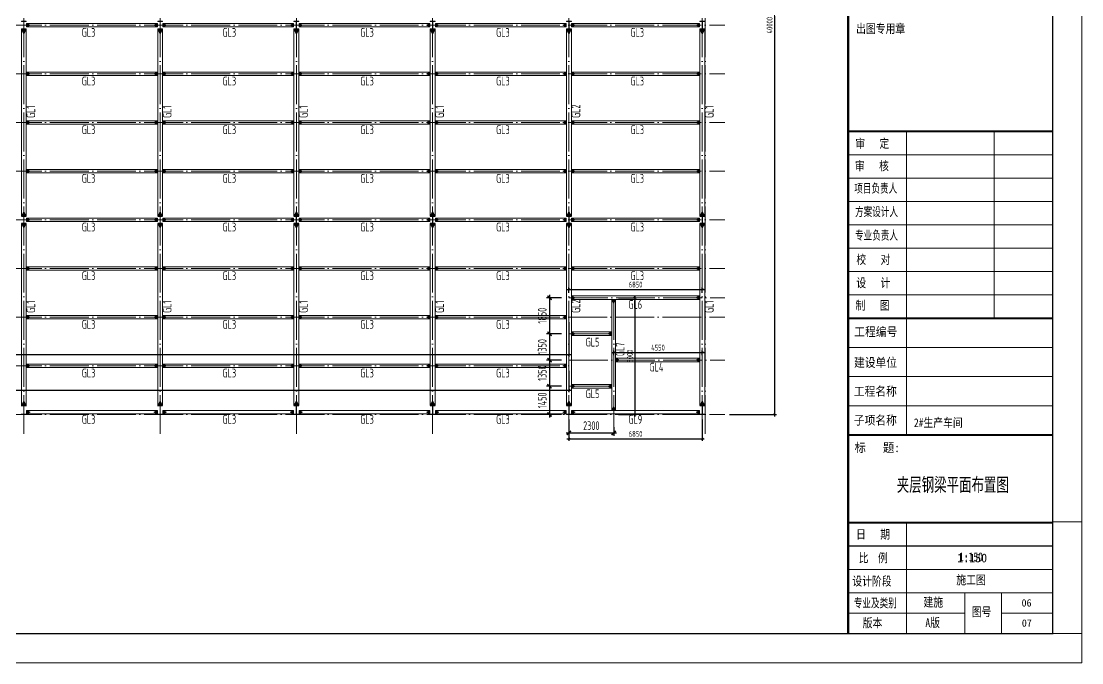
# Model space of a CAD drawing. Header units: millimetres. Extents: x 19781 to 898973, y -947928 to -267362.
# Drawn here: x 510997 to 565476, y -383529 to -350569 of the extents above; entities that cross this region are included whole.
import ezdxf
from ezdxf.enums import TextEntityAlignment as Align

# ---------------------------------------------------------------- set-up
doc = ezdxf.new("R2010")
doc.units = ezdxf.units.MM
doc.header["$LTSCALE"] = 100
doc.header["$PDSIZE"] = -5
doc.linetypes.add('DOTE', pattern=[2.42, 2, -0.2, 0.02, -0.2])
doc.layers.get('0').update_dxf_attribs({"lineweight": 18})
doc.layers.get('Defpoints').update_dxf_attribs({"lineweight": 18})
for name, color, linetype, lineweight in [('10', 7, 'Continuous', 18), ('15', 3, 'Continuous', 18), ('BORDER', 7, 'Continuous', 18), ('BZ_标准图框', 7, 'Continuous', 18), ('DIM', 3, 'Continuous', 18), ('DOTE', 1, 'DOTE', 18), ('JC', 7, 'Continuous', 18), ('PUB_TITLE', 4, 'Continuous', 18), ('TK(图框线)', 45, 'Continuous', 18), ('数字', 3, 'Continuous', 20), ('钢柱', 4, 'Continuous', 20), ('钢梁', 4, 'Continuous', 5)]:
    doc.layers.add(name, color=color, linetype=linetype, lineweight=lineweight)
doc.layers.add('VHSoft_barcode', color=7, linetype='Continuous', lineweight=18, plot=False)
doc.styles.add('-宋体', font='')
doc.styles.add('HT', font='', dxfattribs={"width": 0.8})
doc.styles.add('TSSD_REIN', font='tssdeng.shx', dxfattribs={"width": 0.7, "bigfont": 'hztxt.shx'})
doc.styles.get('-宋体').set_extended_font_data('宋体')
doc.styles.get('HT').set_extended_font_data('宋体')
doc.dimstyles.new('TSSD_100_100', dxfattribs={"dimtxt": 300, "dimasz": 100, "dimexe": 100, "dimexo": 250, "dimgap": 100, "dimtad": 1, "dimdec": 0, "dimzin": 0, "dimdsep": 46, "dimtxsty": 'TSSD_REIN', "dimblk": 'ARCHTICK', "dimcen": 0, "dimdle": 100, "dimclrt": 7, "dimadec": 0, "dimazin": 0, "dimtfac": 1, "dimtdec": 0, "dimtix": 1, "dimtmove": 2, "dimatfit": 3, "dimfxl": 1, "dimtolj": 1, "dimtzin": 0, "dimarcsym": 0})
pattern_1 = [(45, (0, 0), (-7.07106781, 7.07106781), []), (45, (0, 2.5), (-7.07106781, 7.07106781), [])]

# ---------------------------------------------------------------- blocks, each defined once
blk = doc.blocks.new('_ArchTick_0')
at = {"color": 0, "linetype": 'ByBlock'}
blk.add_lwpolyline([(-0.71, -0.71, 0.5, 0.5, 0), (0.71, 0.71, 0.5, 0.5, 0)], format="xyseb", dxfattribs=at)
blk = doc.blocks.new('*X463')
at = {"layer": 'DIM', "color": 0, "lineweight": -2, "ltscale": 100, "transparency": 16777216}
for p, q in [((538757, -369324), (537985, -369324)), ((538135, -369174), (538135, -370924)), ((538757, -370774), (537985, -370774))]:
    blk.add_line(p, q, dxfattribs=at)
at = {"layer": 'DIM', "color": 0, "lineweight": -2, "ltscale": 100, "transparency": 16777216, "xscale": 150, "yscale": 150, "zscale": 150}
for p, rotation in [((538135, -369324), 90), ((538135, -370774), 270)]:
    blk.add_blockref('_ArchTick_0', p, dxfattribs=dict(at, rotation=rotation))
at = {"layer": 'DIM', "color": 7, "ltscale": 100, "transparency": 16777216, "insert": (537760, -370049), "char_height": 450, "width": 3195, "attachment_point": 5, "rotation": 90, "style": 'TSSD_REIN'}
blk.add_mtext('1450', dxfattribs=at)
blk = doc.blocks.new('_ARCHTICK')
at = {"color": 0, "linetype": 'ByBlock', "const_width": 0.5}
blk.add_lwpolyline([(-0.5, -0.5), (0.5, 0.5)], dxfattribs=at)
blk = doc.blocks.new('*X464')
at = {"layer": 'DIM', "color": 0, "lineweight": -2, "ltscale": 100, "transparency": 16777216}
for p, q in [((538757, -366624), (537985, -366624)), ((538135, -366474), (538135, -368124)), ((538757, -367974), (537985, -367974))]:
    blk.add_line(p, q, dxfattribs=at)
at = {"layer": 'DIM', "color": 0, "lineweight": -2, "ltscale": 100, "transparency": 16777216, "xscale": 150, "yscale": 150, "zscale": 150}
for p, rotation in [((538135, -366624), 90), ((538135, -367974), 270)]:
    blk.add_blockref('_ArchTick_0', p, dxfattribs=dict(at, rotation=rotation))
at = {"layer": 'DIM', "color": 7, "ltscale": 100, "transparency": 16777216, "insert": (537760, -367299), "char_height": 450, "width": 3195, "attachment_point": 5, "rotation": 90, "style": 'TSSD_REIN'}
blk.add_mtext('1350', dxfattribs=at)
blk = doc.blocks.new('*X465')
at = {"layer": 'DIM', "color": 0, "lineweight": -2, "ltscale": 100, "transparency": 16777216}
for p, q in [((539132, -371432), (539132, -371873)), ((541432, -371432), (541432, -371873)), ((538982, -371723), (541582, -371723))]:
    blk.add_line(p, q, dxfattribs=at)
at = {"layer": 'DIM', "color": 0, "lineweight": -2, "ltscale": 100, "transparency": 16777216, "xscale": 150, "yscale": 150, "zscale": 150, "rotation": 180}
blk.add_blockref('_ArchTick_0', (539132, -371723), dxfattribs=at)
at = {"layer": 'DIM', "color": 0, "lineweight": -2, "ltscale": 100, "transparency": 16777216, "xscale": 150, "yscale": 150, "zscale": 150}
blk.add_blockref('_ArchTick_0', (541432, -371723), dxfattribs=at)
at = {"layer": 'DIM', "color": 7, "ltscale": 100, "transparency": 16777216, "insert": (540282, -371348), "char_height": 450, "width": 3330, "attachment_point": 5, "style": 'TSSD_REIN'}
blk.add_mtext('2300', dxfattribs=at)
blk = doc.blocks.new('*X466')
at = {"layer": 'DIM', "color": 0, "lineweight": -2, "ltscale": 100, "transparency": 16777216}
for p, q in [((538757, -367974), (537985, -367974)), ((538135, -367824), (538135, -369474)), ((538757, -369324), (537985, -369324))]:
    blk.add_line(p, q, dxfattribs=at)
at = {"layer": 'DIM', "color": 0, "lineweight": -2, "ltscale": 100, "transparency": 16777216, "xscale": 150, "yscale": 150, "zscale": 150}
for p, rotation in [((538135, -367974), 90), ((538135, -369324), 270)]:
    blk.add_blockref('_ArchTick_0', p, dxfattribs=dict(at, rotation=rotation))
at = {"layer": 'DIM', "color": 7, "ltscale": 100, "transparency": 16777216, "insert": (537760, -368649), "char_height": 450, "width": 3195, "attachment_point": 5, "rotation": 90, "style": 'TSSD_REIN'}
blk.add_mtext('1350', dxfattribs=at)
blk = doc.blocks.new('*X467')
at = {"layer": 'DIM', "color": 0, "lineweight": -2, "ltscale": 100, "transparency": 16777216}
for p, q in [((538757, -364774), (537985, -364774)), ((538135, -364624), (538135, -366774)), ((538757, -366624), (537985, -366624))]:
    blk.add_line(p, q, dxfattribs=at)
at = {"layer": 'DIM', "color": 0, "lineweight": -2, "ltscale": 100, "transparency": 16777216, "xscale": 150, "yscale": 150, "zscale": 150}
for p, rotation in [((538135, -364774), 90), ((538135, -366624), 270)]:
    blk.add_blockref('_ArchTick_0', p, dxfattribs=dict(at, rotation=rotation))
at = {"layer": 'DIM', "color": 7, "ltscale": 100, "transparency": 16777216, "insert": (537760, -365699), "char_height": 450, "width": 3195, "attachment_point": 5, "rotation": 90, "style": 'TSSD_REIN'}
blk.add_mtext('1850', dxfattribs=at)
blk = doc.blocks.new('*D1955')
at = {"layer": 'Defpoints', "color": 0, "ltscale": 100, "transparency": 16777216}
for p in [(547132, -330774), (547132, -370774), (549690, -370774)]:
    blk.add_point(p, dxfattribs=at)
at = {"layer": 'JC', "color": 0, "linetype": 'Continuous', "lineweight": -2, "ltscale": 100, "transparency": 16777216}
for p, q in [((549690, -330674), (549690, -370874)), ((547382, -330774), (549790, -330774)), ((547382, -370774), (549790, -370774))]:
    blk.add_line(p, q, dxfattribs=at)
at = {"layer": 'JC', "color": 0, "lineweight": -2, "ltscale": 100, "transparency": 16777216, "xscale": 100, "yscale": 100, "zscale": 100}
for p, rotation in [((549690, -330774), 90), ((549690, -370774), 270)]:
    blk.add_blockref('_ARCHTICK', p, dxfattribs=dict(at, rotation=rotation))
at = {"layer": 'JC', "color": 7, "ltscale": 100, "transparency": 16777216, "insert": (549440, -350774), "char_height": 300, "attachment_point": 5, "rotation": 90, "style": 'TSSD_REIN'}
blk.add_mtext('\\A1;40000', dxfattribs=at)
blk = doc.blocks.new('*D1961')
at = {"layer": 'Defpoints', "color": 0, "ltscale": 100, "transparency": 16777216}
for p in [(462132, -368274), (539132, -368274), (539132, -369518)]:
    blk.add_point(p, dxfattribs=at)
at = {"layer": 'JC', "color": 0, "linetype": 'Continuous', "lineweight": -2, "ltscale": 100, "transparency": 16777216}
for p, q in [((462132, -368524), (462132, -369618)), ((539132, -368524), (539132, -369618)), ((462032, -369518), (539232, -369518))]:
    blk.add_line(p, q, dxfattribs=at)
at = {"layer": 'JC', "color": 0, "lineweight": -2, "ltscale": 100, "transparency": 16777216, "xscale": 100, "yscale": 100, "zscale": 100, "rotation": 180}
blk.add_blockref('_ARCHTICK', (462132, -369518), dxfattribs=at)
at = {"layer": 'JC', "color": 0, "lineweight": -2, "ltscale": 100, "transparency": 16777216, "xscale": 100, "yscale": 100, "zscale": 100}
blk.add_blockref('_ARCHTICK', (539132, -369518), dxfattribs=at)
at = {"layer": 'JC', "color": 7, "ltscale": 100, "transparency": 16777216, "insert": (500632, -369268), "char_height": 300, "attachment_point": 5, "style": 'TSSD_REIN'}
blk.add_mtext('\\A1;77000', dxfattribs=at)
blk = doc.blocks.new('*D1963')
at = {"layer": 'Defpoints', "color": 0, "ltscale": 100, "transparency": 16777216}
for p in [(448282, -365774), (539132, -365774), (448282, -367706)]:
    blk.add_point(p, dxfattribs=at)
at = {"layer": 'JC', "color": 0, "linetype": 'Continuous', "lineweight": -2, "ltscale": 100, "transparency": 16777216}
for p, q in [((448282, -366024), (448282, -367806)), ((539132, -366024), (539132, -367806)), ((539232, -367706), (448182, -367706))]:
    blk.add_line(p, q, dxfattribs=at)
at = {"layer": 'JC', "color": 0, "lineweight": -2, "ltscale": 100, "transparency": 16777216, "xscale": 100, "yscale": 100, "zscale": 100, "rotation": 180}
blk.add_blockref('_ARCHTICK', (448282, -367706), dxfattribs=at)
at = {"layer": 'JC', "color": 0, "lineweight": -2, "ltscale": 100, "transparency": 16777216, "xscale": 100, "yscale": 100, "zscale": 100}
blk.add_blockref('_ARCHTICK', (539132, -367706), dxfattribs=at)
at = {"layer": 'JC', "color": 7, "ltscale": 100, "transparency": 16777216, "insert": (493707, -367456), "char_height": 300, "attachment_point": 5, "style": 'TSSD_REIN'}
blk.add_mtext('\\A1;90850', dxfattribs=at)
blk = doc.blocks.new('*D1965')
at = {"layer": 'Defpoints', "color": 0, "ltscale": 100, "transparency": 16777216}
for p in [(545982, -367589), (541432, -367974), (545982, -367974)]:
    blk.add_point(p, dxfattribs=at)
at = {"layer": 'JC', "color": 0, "linetype": 'Continuous', "lineweight": -2, "ltscale": 100, "transparency": 16777216}
for p, q in [((541332, -367589), (546082, -367589)), ((541432, -367724), (541432, -367489)), ((545982, -367724), (545982, -367489))]:
    blk.add_line(p, q, dxfattribs=at)
at = {"layer": 'JC', "color": 0, "lineweight": -2, "ltscale": 100, "transparency": 16777216, "xscale": 100, "yscale": 100, "zscale": 100, "rotation": 180}
blk.add_blockref('_ARCHTICK', (541432, -367589), dxfattribs=at)
at = {"layer": 'JC', "color": 0, "lineweight": -2, "ltscale": 100, "transparency": 16777216, "xscale": 100, "yscale": 100, "zscale": 100}
blk.add_blockref('_ARCHTICK', (545982, -367589), dxfattribs=at)
at = {"layer": 'JC', "color": 7, "ltscale": 100, "transparency": 16777216, "insert": (543707, -367339), "char_height": 300, "attachment_point": 5, "style": 'TSSD_REIN'}
blk.add_mtext('\\A1;4550', dxfattribs=at)
blk = doc.blocks.new('*D1967')
at = {"layer": 'Defpoints', "color": 0, "ltscale": 100, "transparency": 16777216}
for p in [(545982, -364350), (539132, -364774), (545982, -364774)]:
    blk.add_point(p, dxfattribs=at)
at = {"layer": 'JC', "color": 0, "linetype": 'Continuous', "lineweight": -2, "ltscale": 100, "transparency": 16777216}
for p, q in [((539032, -364350), (546082, -364350)), ((539132, -364524), (539132, -364250)), ((545982, -364524), (545982, -364250))]:
    blk.add_line(p, q, dxfattribs=at)
at = {"layer": 'JC', "color": 0, "lineweight": -2, "ltscale": 100, "transparency": 16777216, "xscale": 100, "yscale": 100, "zscale": 100, "rotation": 180}
blk.add_blockref('_ARCHTICK', (539132, -364350), dxfattribs=at)
at = {"layer": 'JC', "color": 0, "lineweight": -2, "ltscale": 100, "transparency": 16777216, "xscale": 100, "yscale": 100, "zscale": 100}
blk.add_blockref('_ARCHTICK', (545982, -364350), dxfattribs=at)
at = {"layer": 'JC', "color": 7, "ltscale": 100, "transparency": 16777216, "insert": (542557, -364100), "char_height": 300, "attachment_point": 5, "style": 'TSSD_REIN'}
blk.add_mtext('\\A1;6850', dxfattribs=at)
blk = doc.blocks.new('*D1970')
at = {"layer": 'Defpoints', "color": 0, "ltscale": 100, "transparency": 16777216}
for p in [(541432, -364774), (541432, -370774), (542511, -370774)]:
    blk.add_point(p, dxfattribs=at)
at = {"layer": 'JC', "color": 0, "linetype": 'Continuous', "lineweight": -2, "ltscale": 100, "transparency": 16777216}
for p, q in [((541682, -364774), (542611, -364774)), ((542511, -364674), (542511, -370874)), ((541682, -370774), (542611, -370774))]:
    blk.add_line(p, q, dxfattribs=at)
at = {"layer": 'JC', "color": 0, "lineweight": -2, "ltscale": 100, "transparency": 16777216, "xscale": 100, "yscale": 100, "zscale": 100}
for p, rotation in [((542511, -364774), 90), ((542511, -370774), 270)]:
    blk.add_blockref('_ARCHTICK', p, dxfattribs=dict(at, rotation=rotation))
at = {"layer": 'JC', "color": 7, "ltscale": 100, "transparency": 16777216, "insert": (542261, -367774), "char_height": 300, "attachment_point": 5, "rotation": 90, "style": 'TSSD_REIN'}
blk.add_mtext('\\A1;6000', dxfattribs=at)
blk = doc.blocks.new('*D1971')
at = {"layer": 'Defpoints', "color": 0, "ltscale": 100, "transparency": 16777216}
for p in [(539132, -370774), (545982, -370774), (545982, -372019)]:
    blk.add_point(p, dxfattribs=at)
at = {"layer": 'JC', "color": 0, "linetype": 'Continuous', "lineweight": -2, "ltscale": 100, "transparency": 16777216}
for p, q in [((539132, -371024), (539132, -372119)), ((545982, -371024), (545982, -372119)), ((539032, -372019), (546082, -372019))]:
    blk.add_line(p, q, dxfattribs=at)
at = {"layer": 'JC', "color": 0, "lineweight": -2, "ltscale": 100, "transparency": 16777216, "xscale": 100, "yscale": 100, "zscale": 100, "rotation": 180}
blk.add_blockref('_ARCHTICK', (539132, -372019), dxfattribs=at)
at = {"layer": 'JC', "color": 0, "lineweight": -2, "ltscale": 100, "transparency": 16777216, "xscale": 100, "yscale": 100, "zscale": 100}
blk.add_blockref('_ARCHTICK', (545982, -372019), dxfattribs=at)
at = {"layer": 'JC', "color": 7, "ltscale": 100, "transparency": 16777216, "insert": (542557, -371769), "char_height": 300, "attachment_point": 5, "style": 'TSSD_REIN'}
blk.add_mtext('\\A1;6850', dxfattribs=at)

msp = doc.modelspace()

# ---------------------------------------------------------------- hatches: boundary and pattern name
at = {"layer": '10', "ltscale": 100}
h = msp.add_hatch(dxfattribs=at)
h.set_pattern_fill('金属', color=256, style=0, pattern_type=0)
h.set_pattern_definition(pattern_1)
h.paths.add_polyline_path([(511136, -350586), (511257, -350586), (511257, -350574), (511007, -350574), (511007, -350586), (511128, -350586), (511128, -350962), (511007, -350962), (511007, -350974), (511257, -350974), (511257, -350962), (511136, -350962)], flags=0)
h = msp.add_hatch(dxfattribs=at)
h.set_pattern_fill('金属', color=256, style=0, pattern_type=0)
h.set_pattern_definition(pattern_1)
h.paths.add_polyline_path([(518136, -350586), (518257, -350586), (518257, -350574), (518007, -350574), (518007, -350586), (518128, -350586), (518128, -350962), (518007, -350962), (518007, -350974), (518257, -350974), (518257, -350962), (518136, -350962)], flags=0)
h = msp.add_hatch(dxfattribs=at)
h.set_pattern_fill('金属', color=256, style=0, pattern_type=0)
h.set_pattern_definition(pattern_1)
h.paths.add_polyline_path([(525136, -350586), (525257, -350586), (525257, -350574), (525007, -350574), (525007, -350586), (525128, -350586), (525128, -350962), (525007, -350962), (525007, -350974), (525257, -350974), (525257, -350962), (525136, -350962)], flags=0)
h = msp.add_hatch(dxfattribs=at)
h.set_pattern_fill('金属', color=256, style=0, pattern_type=0)
h.set_pattern_definition(pattern_1)
h.paths.add_polyline_path([(532136, -350586), (532257, -350586), (532257, -350574), (532007, -350574), (532007, -350586), (532128, -350586), (532128, -350962), (532007, -350962), (532007, -350974), (532257, -350974), (532257, -350962), (532136, -350962)], flags=0)
h = msp.add_hatch(dxfattribs=at)
h.set_pattern_fill('金属', color=256, style=0, pattern_type=0)
h.set_pattern_definition(pattern_1)
h.paths.add_polyline_path([(539136, -350586), (539257, -350586), (539257, -350574), (539007, -350574), (539007, -350586), (539128, -350586), (539128, -350962), (539007, -350962), (539007, -350974), (539257, -350974), (539257, -350962), (539136, -350962)], flags=0)
h = msp.add_hatch(dxfattribs=at)
h.set_pattern_fill('金属', color=256, style=0, pattern_type=0)
h.set_pattern_definition(pattern_1)
h.paths.add_polyline_path([(545986, -350586), (546107, -350586), (546107, -350574), (545857, -350574), (545857, -350586), (545978, -350586), (545978, -350962), (545857, -350962), (545857, -350974), (546107, -350974), (546107, -350962), (545986, -350962)], flags=0)
h = msp.add_hatch(dxfattribs=at)
h.set_pattern_fill('金属', color=256, style=0, pattern_type=0)
h.set_pattern_definition(pattern_1)
h.paths.add_polyline_path([(511136, -360609), (511257, -360609), (511257, -360599), (511007, -360599), (511007, -360609), (511128, -360609), (511128, -360939), (511007, -360939), (511007, -360949), (511257, -360949), (511257, -360939), (511136, -360939)], flags=0)
h = msp.add_hatch(dxfattribs=at)
h.set_pattern_fill('金属', color=256, style=0, pattern_type=0)
h.set_pattern_definition(pattern_1)
h.paths.add_polyline_path([(518136, -360609), (518257, -360609), (518257, -360599), (518007, -360599), (518007, -360609), (518128, -360609), (518128, -360939), (518007, -360939), (518007, -360949), (518257, -360949), (518257, -360939), (518136, -360939)], flags=0)
h = msp.add_hatch(dxfattribs=at)
h.set_pattern_fill('金属', color=256, style=0, pattern_type=0)
h.set_pattern_definition(pattern_1)
h.paths.add_polyline_path([(525136, -360609), (525257, -360609), (525257, -360599), (525007, -360599), (525007, -360609), (525128, -360609), (525128, -360939), (525007, -360939), (525007, -360949), (525257, -360949), (525257, -360939), (525136, -360939)], flags=0)
h = msp.add_hatch(dxfattribs=at)
h.set_pattern_fill('金属', color=256, style=0, pattern_type=0)
h.set_pattern_definition(pattern_1)
h.paths.add_polyline_path([(532136, -360609), (532257, -360609), (532257, -360599), (532007, -360599), (532007, -360609), (532128, -360609), (532128, -360939), (532007, -360939), (532007, -360949), (532257, -360949), (532257, -360939), (532136, -360939)], flags=0)
h = msp.add_hatch(dxfattribs=at)
h.set_pattern_fill('金属', color=256, style=0, pattern_type=0)
h.set_pattern_definition(pattern_1)
h.paths.add_polyline_path([(539136, -360609), (539257, -360609), (539257, -360599), (539007, -360599), (539007, -360609), (539128, -360609), (539128, -360939), (539007, -360939), (539007, -360949), (539257, -360949), (539257, -360939), (539136, -360939)], flags=0)
h = msp.add_hatch(dxfattribs=at)
h.set_pattern_fill('金属', color=256, style=0, pattern_type=0)
h.set_pattern_definition(pattern_1)
h.paths.add_polyline_path([(545986, -360609), (546107, -360609), (546107, -360599), (545857, -360599), (545857, -360609), (545978, -360609), (545978, -360939), (545857, -360939), (545857, -360949), (546107, -360949), (546107, -360939), (545986, -360939)], flags=0)
h = msp.add_hatch(dxfattribs=at)
h.set_pattern_fill('金属', color=256, style=0, pattern_type=0)
h.set_pattern_definition(pattern_1)
h.paths.add_polyline_path([(511136, -370336), (511262, -370336), (511262, -370324), (511002, -370324), (511002, -370336), (511128, -370336), (511128, -370762), (511002, -370762), (511002, -370774), (511262, -370774), (511262, -370762), (511136, -370762)], flags=0)
h = msp.add_hatch(dxfattribs=at)
h.set_pattern_fill('金属', color=256, style=0, pattern_type=0)
h.set_pattern_definition(pattern_1)
h.paths.add_polyline_path([(518136, -370336), (518262, -370336), (518262, -370324), (518002, -370324), (518002, -370336), (518128, -370336), (518128, -370762), (518002, -370762), (518002, -370774), (518262, -370774), (518262, -370762), (518136, -370762)], flags=0)
h = msp.add_hatch(dxfattribs=at)
h.set_pattern_fill('金属', color=256, style=0, pattern_type=0)
h.set_pattern_definition(pattern_1)
h.paths.add_polyline_path([(525136, -370336), (525262, -370336), (525262, -370324), (525002, -370324), (525002, -370336), (525128, -370336), (525128, -370762), (525002, -370762), (525002, -370774), (525262, -370774), (525262, -370762), (525136, -370762)], flags=0)
h = msp.add_hatch(dxfattribs=at)
h.set_pattern_fill('金属', color=256, style=0, pattern_type=0)
h.set_pattern_definition(pattern_1)
h.paths.add_polyline_path([(532136, -370336), (532262, -370336), (532262, -370324), (532002, -370324), (532002, -370336), (532128, -370336), (532128, -370762), (532002, -370762), (532002, -370774), (532262, -370774), (532262, -370762), (532136, -370762)], flags=0)
h = msp.add_hatch(dxfattribs=at)
h.set_pattern_fill('金属', color=256, style=0, pattern_type=0)
h.set_pattern_definition(pattern_1)
h.paths.add_polyline_path([(539136, -370336), (539262, -370336), (539262, -370324), (539002, -370324), (539002, -370336), (539128, -370336), (539128, -370762), (539002, -370762), (539002, -370774), (539262, -370774), (539262, -370762), (539136, -370762)], flags=0)
h = msp.add_hatch(dxfattribs=at)
h.set_pattern_fill('金属', color=256, style=0, pattern_type=0)
h.set_pattern_definition(pattern_1)
h.paths.add_polyline_path([(545986, -370336), (546112, -370336), (546112, -370324), (545852, -370324), (545852, -370336), (545978, -370336), (545978, -370762), (545852, -370762), (545852, -370774), (546112, -370774), (546112, -370762), (545986, -370762)], flags=0)
at = {"layer": '15', "ltscale": 100}
for points in [[(511452, -350774), (511272, -350864), (511272, -350684)], [(517812, -350774), (517992, -350864), (517992, -350684)], [(518452, -350774), (518272, -350864), (518272, -350684)], [(524812, -350774), (524992, -350864), (524992, -350684)], [(525452, -350774), (525272, -350864), (525272, -350684)], [(531812, -350774), (531992, -350864), (531992, -350684)], [(532452, -350774), (532272, -350864), (532272, -350684)], [(538812, -350774), (538992, -350864), (538992, -350684)], [(539452, -350774), (539272, -350864), (539272, -350684)], [(545662, -350774), (545842, -350864), (545842, -350684)], [(511132, -351234), (511257, -350984), (511007, -350984)], [(518132, -351234), (518257, -350984), (518007, -350984)], [(525132, -351234), (525257, -350984), (525007, -350984)], [(532132, -351234), (532257, -350984), (532007, -350984)], [(539132, -351234), (539257, -350984), (539007, -350984)], [(545982, -351234), (546107, -350984), (545857, -350984)], [(511452, -353274), (511272, -353364), (511272, -353184)], [(517812, -353274), (517992, -353364), (517992, -353184)], [(518452, -353274), (518272, -353364), (518272, -353184)], [(524812, -353274), (524992, -353364), (524992, -353184)], [(525452, -353274), (525272, -353364), (525272, -353184)], [(531812, -353274), (531992, -353364), (531992, -353184)], [(532452, -353274), (532272, -353364), (532272, -353184)], [(538812, -353274), (538992, -353364), (538992, -353184)], [(539452, -353274), (539272, -353364), (539272, -353184)], [(545662, -353274), (545842, -353364), (545842, -353184)], [(511452, -355774), (511272, -355864), (511272, -355684)], [(517812, -355774), (517992, -355864), (517992, -355684)], [(518452, -355774), (518272, -355864), (518272, -355684)], [(524812, -355774), (524992, -355864), (524992, -355684)], [(525452, -355774), (525272, -355864), (525272, -355684)], [(531812, -355774), (531992, -355864), (531992, -355684)], [(532452, -355774), (532272, -355864), (532272, -355684)], [(538812, -355774), (538992, -355864), (538992, -355684)], [(539452, -355774), (539272, -355864), (539272, -355684)], [(545662, -355774), (545842, -355864), (545842, -355684)], [(511452, -358274), (511272, -358364), (511272, -358184)], [(517812, -358274), (517992, -358364), (517992, -358184)], [(518452, -358274), (518272, -358364), (518272, -358184)], [(524812, -358274), (524992, -358364), (524992, -358184)], [(525452, -358274), (525272, -358364), (525272, -358184)], [(531812, -358274), (531992, -358364), (531992, -358184)], [(532452, -358274), (532272, -358364), (532272, -358184)], [(538812, -358274), (538992, -358364), (538992, -358184)], [(539452, -358274), (539272, -358364), (539272, -358184)], [(545662, -358274), (545842, -358364), (545842, -358184)], [(511132, -360339), (511257, -360589), (511007, -360589)], [(518132, -360339), (518257, -360589), (518007, -360589)], [(525132, -360339), (525257, -360589), (525007, -360589)], [(532132, -360339), (532257, -360589), (532007, -360589)], [(539132, -360339), (539257, -360589), (539007, -360589)], [(545982, -360339), (546107, -360589), (545857, -360589)], [(511132, -361209), (511257, -360959), (511007, -360959)], [(511452, -360774), (511272, -360864), (511272, -360684)], [(517812, -360774), (517992, -360864), (517992, -360684)], [(518132, -361209), (518257, -360959), (518007, -360959)], [(518452, -360774), (518272, -360864), (518272, -360684)], [(524812, -360774), (524992, -360864), (524992, -360684)], [(525132, -361209), (525257, -360959), (525007, -360959)], [(525452, -360774), (525272, -360864), (525272, -360684)], [(531812, -360774), (531992, -360864), (531992, -360684)], [(532132, -361209), (532257, -360959), (532007, -360959)], [(532452, -360774), (532272, -360864), (532272, -360684)], [(538812, -360774), (538992, -360864), (538992, -360684)], [(539132, -361209), (539257, -360959), (539007, -360959)], [(539452, -360774), (539272, -360864), (539272, -360684)], [(545662, -360774), (545842, -360864), (545842, -360684)], [(545982, -361209), (546107, -360959), (545857, -360959)], [(511452, -363274), (511272, -363364), (511272, -363184)], [(517812, -363274), (517992, -363364), (517992, -363184)], [(518452, -363274), (518272, -363364), (518272, -363184)], [(524812, -363274), (524992, -363364), (524992, -363184)], [(525452, -363274), (525272, -363364), (525272, -363184)], [(531812, -363274), (531992, -363364), (531992, -363184)], [(532452, -363274), (532272, -363364), (532272, -363184)], [(538812, -363274), (538992, -363364), (538992, -363184)], [(539452, -363274), (539272, -363364), (539272, -363184)], [(545662, -363274), (545842, -363364), (545842, -363184)], [(539452, -364774), (539272, -364864), (539272, -364684)], [(541432, -365059), (541342, -364879), (541522, -364879)], [(545662, -364774), (545842, -364864), (545842, -364684)], [(511452, -365774), (511272, -365864), (511272, -365684)], [(517812, -365774), (517992, -365864), (517992, -365684)], [(518452, -365774), (518272, -365864), (518272, -365684)], [(524812, -365774), (524992, -365864), (524992, -365684)], [(525452, -365774), (525272, -365864), (525272, -365684)], [(531812, -365774), (531992, -365864), (531992, -365684)], [(532452, -365774), (532272, -365864), (532272, -365684)], [(538812, -365774), (538992, -365864), (538992, -365684)], [(539452, -366624), (539272, -366714), (539272, -366534)], [(541147, -366624), (541327, -366714), (541327, -366534)], [(511452, -368274), (511272, -368364), (511272, -368184)], [(517812, -368274), (517992, -368364), (517992, -368184)], [(518452, -368274), (518272, -368364), (518272, -368184)], [(524812, -368274), (524992, -368364), (524992, -368184)], [(525452, -368274), (525272, -368364), (525272, -368184)], [(531812, -368274), (531992, -368364), (531992, -368184)], [(532452, -368274), (532272, -368364), (532272, -368184)], [(538812, -368274), (538992, -368364), (538992, -368184)], [(541717, -367974), (541537, -368064), (541537, -367884)], [(545662, -367974), (545842, -368064), (545842, -367884)], [(539452, -369324), (539272, -369414), (539272, -369234)], [(541147, -369324), (541327, -369414), (541327, -369234)], [(511132, -370064), (511257, -370314), (511007, -370314)], [(518132, -370064), (518257, -370314), (518007, -370314)], [(525132, -370064), (525257, -370314), (525007, -370314)], [(532132, -370064), (532257, -370314), (532007, -370314)], [(539132, -370064), (539257, -370314), (539007, -370314)], [(541432, -370369), (541342, -370549), (541522, -370549)], [(545982, -370064), (546107, -370314), (545857, -370314)], [(511452, -370654), (511272, -370564), (511272, -370744)], [(517812, -370654), (517992, -370564), (517992, -370744)], [(518452, -370654), (518272, -370564), (518272, -370744)], [(524812, -370654), (524992, -370564), (524992, -370744)], [(525452, -370654), (525272, -370564), (525272, -370744)], [(531812, -370654), (531992, -370564), (531992, -370744)], [(532452, -370654), (532272, -370564), (532272, -370744)], [(538812, -370654), (538992, -370564), (538992, -370744)], [(539452, -370654), (539272, -370564), (539272, -370744)], [(545662, -370654), (545842, -370564), (545842, -370744)]]:
    msp.add_hatch(color=256, dxfattribs=at).paths.add_polyline_path(points, flags=0)

# ---------------------------------------------------------------- linework, layer by layer
for points in [[(511452, -350774), (511272, -350864), (511272, -350684)], [(517812, -350774), (517992, -350864), (517992, -350684)], [(518452, -350774), (518272, -350864), (518272, -350684)], [(524812, -350774), (524992, -350864), (524992, -350684)], [(525452, -350774), (525272, -350864), (525272, -350684)], [(531812, -350774), (531992, -350864), (531992, -350684)], [(532452, -350774), (532272, -350864), (532272, -350684)], [(538812, -350774), (538992, -350864), (538992, -350684)], [(539452, -350774), (539272, -350864), (539272, -350684)], [(545662, -350774), (545842, -350864), (545842, -350684)], [(511132, -351234), (511257, -350984), (511007, -350984)], [(518132, -351234), (518257, -350984), (518007, -350984)], [(525132, -351234), (525257, -350984), (525007, -350984)], [(532132, -351234), (532257, -350984), (532007, -350984)], [(539132, -351234), (539257, -350984), (539007, -350984)], [(545982, -351234), (546107, -350984), (545857, -350984)], [(511452, -353274), (511272, -353364), (511272, -353184)], [(517812, -353274), (517992, -353364), (517992, -353184)], [(518452, -353274), (518272, -353364), (518272, -353184)], [(524812, -353274), (524992, -353364), (524992, -353184)], [(525452, -353274), (525272, -353364), (525272, -353184)], [(531812, -353274), (531992, -353364), (531992, -353184)], [(532452, -353274), (532272, -353364), (532272, -353184)], [(538812, -353274), (538992, -353364), (538992, -353184)], [(539452, -353274), (539272, -353364), (539272, -353184)], [(545662, -353274), (545842, -353364), (545842, -353184)], [(511452, -355774), (511272, -355864), (511272, -355684)], [(517812, -355774), (517992, -355864), (517992, -355684)], [(518452, -355774), (518272, -355864), (518272, -355684)], [(524812, -355774), (524992, -355864), (524992, -355684)], [(525452, -355774), (525272, -355864), (525272, -355684)], [(531812, -355774), (531992, -355864), (531992, -355684)], [(532452, -355774), (532272, -355864), (532272, -355684)], [(538812, -355774), (538992, -355864), (538992, -355684)], [(539452, -355774), (539272, -355864), (539272, -355684)], [(545662, -355774), (545842, -355864), (545842, -355684)], [(511452, -358274), (511272, -358364), (511272, -358184)], [(517812, -358274), (517992, -358364), (517992, -358184)], [(518452, -358274), (518272, -358364), (518272, -358184)], [(524812, -358274), (524992, -358364), (524992, -358184)], [(525452, -358274), (525272, -358364), (525272, -358184)], [(531812, -358274), (531992, -358364), (531992, -358184)], [(532452, -358274), (532272, -358364), (532272, -358184)], [(538812, -358274), (538992, -358364), (538992, -358184)], [(539452, -358274), (539272, -358364), (539272, -358184)], [(545662, -358274), (545842, -358364), (545842, -358184)], [(511132, -360339), (511257, -360589), (511007, -360589)], [(518132, -360339), (518257, -360589), (518007, -360589)], [(525132, -360339), (525257, -360589), (525007, -360589)], [(532132, -360339), (532257, -360589), (532007, -360589)], [(539132, -360339), (539257, -360589), (539007, -360589)], [(545982, -360339), (546107, -360589), (545857, -360589)], [(511132, -361209), (511257, -360959), (511007, -360959)], [(511452, -360774), (511272, -360864), (511272, -360684)], [(517812, -360774), (517992, -360864), (517992, -360684)], [(518132, -361209), (518257, -360959), (518007, -360959)], [(518452, -360774), (518272, -360864), (518272, -360684)], [(524812, -360774), (524992, -360864), (524992, -360684)], [(525132, -361209), (525257, -360959), (525007, -360959)], [(525452, -360774), (525272, -360864), (525272, -360684)], [(531812, -360774), (531992, -360864), (531992, -360684)], [(532132, -361209), (532257, -360959), (532007, -360959)], [(532452, -360774), (532272, -360864), (532272, -360684)], [(538812, -360774), (538992, -360864), (538992, -360684)], [(539132, -361209), (539257, -360959), (539007, -360959)], [(539452, -360774), (539272, -360864), (539272, -360684)], [(545662, -360774), (545842, -360864), (545842, -360684)], [(545982, -361209), (546107, -360959), (545857, -360959)], [(511452, -363274), (511272, -363364), (511272, -363184)], [(517812, -363274), (517992, -363364), (517992, -363184)], [(518452, -363274), (518272, -363364), (518272, -363184)], [(524812, -363274), (524992, -363364), (524992, -363184)], [(525452, -363274), (525272, -363364), (525272, -363184)], [(531812, -363274), (531992, -363364), (531992, -363184)], [(532452, -363274), (532272, -363364), (532272, -363184)], [(538812, -363274), (538992, -363364), (538992, -363184)], [(539452, -363274), (539272, -363364), (539272, -363184)], [(545662, -363274), (545842, -363364), (545842, -363184)], [(539452, -364774), (539272, -364864), (539272, -364684)], [(541432, -365059), (541342, -364879), (541522, -364879)], [(545662, -364774), (545842, -364864), (545842, -364684)], [(511452, -365774), (511272, -365864), (511272, -365684)], [(517812, -365774), (517992, -365864), (517992, -365684)], [(518452, -365774), (518272, -365864), (518272, -365684)], [(524812, -365774), (524992, -365864), (524992, -365684)], [(525452, -365774), (525272, -365864), (525272, -365684)], [(531812, -365774), (531992, -365864), (531992, -365684)], [(532452, -365774), (532272, -365864), (532272, -365684)], [(538812, -365774), (538992, -365864), (538992, -365684)], [(539452, -366624), (539272, -366714), (539272, -366534)], [(541147, -366624), (541327, -366714), (541327, -366534)], [(511452, -368274), (511272, -368364), (511272, -368184)], [(517812, -368274), (517992, -368364), (517992, -368184)], [(518452, -368274), (518272, -368364), (518272, -368184)], [(524812, -368274), (524992, -368364), (524992, -368184)], [(525452, -368274), (525272, -368364), (525272, -368184)], [(531812, -368274), (531992, -368364), (531992, -368184)], [(532452, -368274), (532272, -368364), (532272, -368184)], [(538812, -368274), (538992, -368364), (538992, -368184)], [(541717, -367974), (541537, -368064), (541537, -367884)], [(545662, -367974), (545842, -368064), (545842, -367884)], [(539452, -369324), (539272, -369414), (539272, -369234)], [(541147, -369324), (541327, -369414), (541327, -369234)], [(511132, -370064), (511257, -370314), (511007, -370314)], [(518132, -370064), (518257, -370314), (518007, -370314)], [(525132, -370064), (525257, -370314), (525007, -370314)], [(532132, -370064), (532257, -370314), (532007, -370314)], [(539132, -370064), (539257, -370314), (539007, -370314)], [(541432, -370369), (541342, -370549), (541522, -370549)], [(545982, -370064), (546107, -370314), (545857, -370314)], [(511452, -370654), (511272, -370564), (511272, -370744)], [(517812, -370654), (517992, -370564), (517992, -370744)], [(518452, -370654), (518272, -370564), (518272, -370744)], [(524812, -370654), (524992, -370564), (524992, -370744)], [(525452, -370654), (525272, -370564), (525272, -370744)], [(531812, -370654), (531992, -370564), (531992, -370744)], [(532452, -370654), (532272, -370564), (532272, -370744)], [(538812, -370654), (538992, -370564), (538992, -370744)], [(539452, -370654), (539272, -370564), (539272, -370744)], [(545662, -370654), (545842, -370564), (545842, -370744)]]:
    msp.add_lwpolyline(points, close=True, dxfattribs=at)
at = {"layer": 'BORDER'}
msp.add_lwpolyline([(431826, -383529.47), (431826, -320529.47), (565476, -320529.47), (565476, -383529.47)], close=True, dxfattribs=at)
msp.add_lwpolyline([(435576, -382029.47, 75, 75, 0), (435576, -322029.47, 75, 75, 0), (563976, -322029.47, 75, 75, 0), (563976, -382029.47, 75, 75, 0)], format="xyseb", close=True, dxfattribs=at)
at = {"layer": 'BZ_标准图框'}
for points in [[(553476, -382029.47, 105, 105, 0), (553476, -322029.47, 105, 105, 0)], [(553476, -356229.47, 105, 105, 0), (563976, -356229.47, 105, 105, 0)], [(556476, -371829.47, 52.5, 52.5, 0), (556476, -356229.47, 52.5, 52.5, 0)], [(560976, -365830.72, 52.5, 52.5, 0), (560976, -356229.47, 52.5, 52.5, 0)], [(553476, -357429.47, 52.5, 52.5, 0), (563976, -357429.47, 52.5, 52.5, 0)], [(553476, -358629.47, 52.5, 52.5, 0), (563976, -358629.47, 52.5, 52.5, 0)], [(553476, -359829.47, 52.5, 52.5, 0), (563976, -359829.47, 52.5, 52.5, 0)], [(553476, -361029.47, 52.5, 52.5, 0), (563976, -361029.47, 52.5, 52.5, 0)], [(553476, -362229.47, 52.5, 52.5, 0), (563976, -362229.47, 52.5, 52.5, 0)], [(553476, -363429.47, 52.5, 52.5, 0), (563976, -363429.47, 52.5, 52.5, 0)], [(553476, -364629.47, 52.5, 52.5, 0), (563976, -364629.47, 52.5, 52.5, 0)], [(553476, -364629.47, 52.5, 52.5, 0), (563976, -364629.47, 52.5, 52.5, 0)], [(553476, -365829.47, 105, 105, 0), (563976, -365829.47, 105, 105, 0)], [(553476, -367329.47, 52.5, 52.5, 0), (563976, -367329.47, 52.5, 52.5, 0)], [(553476, -368829.47, 52.5, 52.5, 0), (563976, -368829.47, 52.5, 52.5, 0)], [(553476, -370329.47, 52.5, 52.5, 0), (563976, -370329.47, 52.5, 52.5, 0)], [(553476, -371829.47, 105, 105, 0), (563976, -371829.47, 105, 105, 0)], [(553476, -376329.47, 105, 105, 0), (563976, -376329.47, 105, 105, 0)], [(556476, -379929.47, 52.5, 52.5, 0), (556476, -376329.47, 52.5, 52.5, 0)], [(553476, -377529.47, 52.5, 52.5, 0), (563976, -377529.47, 52.5, 52.5, 0)], [(553476, -378729.47, 52.5, 52.5, 0), (563976, -378729.47, 52.5, 52.5, 0)], [(553476, -379929.47, 52.5, 52.5, 0), (563976, -379929.47, 52.5, 52.5, 0)], [(553476, -379929.47, 52.5, 52.5, 0), (563976, -379929.47, 52.5, 52.5, 0)], [(556476, -382029.47, 52.5, 52.5, 0), (556476, -379929.47, 52.5, 52.5, 0)], [(559476, -382029.47, 52.5, 52.5, 0), (559476, -379929.47, 52.5, 52.5, 0)], [(561351, -382029.47, 52.5, 52.5, 0), (561351, -379929.47, 52.5, 52.5, 0)], [(553476, -380979.47, 52.5, 52.5, 0), (559476, -380979.47, 52.5, 52.5, 0)], [(561351, -380979.47, 52.5, 52.5, 0), (563976, -380979.47, 52.5, 52.5, 0)]]:
    msp.add_lwpolyline(points, format="xyseb", dxfattribs=at)
at = {"layer": 'DOTE', "linetype": 'DOTE', "ltscale": 10}
for p, q in [((511132, -371774), (511132, -329774)), ((518132, -371774), (518132, -329774)), ((525132, -371774), (525132, -329774)), ((532132, -371774), (532132, -329774)), ((539132, -371774), (539132, -329774)), ((545982, -371774), (545982, -329774)), ((546132, -371774), (546132, -329774)), ((447132, -350774), (547132, -350774)), ((447132, -353274), (547132, -353274)), ((447132, -355774), (547132, -355774)), ((447132, -358274), (547132, -358274)), ((447132, -360774), (547132, -360774)), ((447132, -363274), (547132, -363274)), ((539132, -364774), (547132, -364774)), ((541432, -371774), (541432, -364774)), ((447132, -365774), (547132, -365774)), ((539132, -366624), (541432, -366624)), ((447132, -368274), (539132, -368274)), ((539132, -367974), (547132, -367974)), ((539132, -369324), (541432, -369324)), ((447132, -370774), (547132, -370774))]:
    msp.add_line(p, q, dxfattribs=at)
at = {"layer": 'VHSoft_barcode'}
msp.add_lwpolyline([(563976, -382029.47), (563976, -376279.48), (565476, -376279.48), (565476, -382029.47)], close=True, dxfattribs=at)
at = {"layer": '钢柱', "ltscale": 100}
for points in [[(511136, -350586), (511257, -350586), (511257, -350574), (511007, -350574), (511007, -350586), (511128, -350586), (511128, -350962), (511007, -350962), (511007, -350974), (511257, -350974), (511257, -350962), (511136, -350962)], [(518136, -350586), (518257, -350586), (518257, -350574), (518007, -350574), (518007, -350586), (518128, -350586), (518128, -350962), (518007, -350962), (518007, -350974), (518257, -350974), (518257, -350962), (518136, -350962)], [(525136, -350586), (525257, -350586), (525257, -350574), (525007, -350574), (525007, -350586), (525128, -350586), (525128, -350962), (525007, -350962), (525007, -350974), (525257, -350974), (525257, -350962), (525136, -350962)], [(532136, -350586), (532257, -350586), (532257, -350574), (532007, -350574), (532007, -350586), (532128, -350586), (532128, -350962), (532007, -350962), (532007, -350974), (532257, -350974), (532257, -350962), (532136, -350962)], [(539136, -350586), (539257, -350586), (539257, -350574), (539007, -350574), (539007, -350586), (539128, -350586), (539128, -350962), (539007, -350962), (539007, -350974), (539257, -350974), (539257, -350962), (539136, -350962)], [(545986, -350586), (546107, -350586), (546107, -350574), (545857, -350574), (545857, -350586), (545978, -350586), (545978, -350962), (545857, -350962), (545857, -350974), (546107, -350974), (546107, -350962), (545986, -350962)], [(511136, -360609), (511257, -360609), (511257, -360599), (511007, -360599), (511007, -360609), (511128, -360609), (511128, -360939), (511007, -360939), (511007, -360949), (511257, -360949), (511257, -360939), (511136, -360939)], [(518136, -360609), (518257, -360609), (518257, -360599), (518007, -360599), (518007, -360609), (518128, -360609), (518128, -360939), (518007, -360939), (518007, -360949), (518257, -360949), (518257, -360939), (518136, -360939)], [(525136, -360609), (525257, -360609), (525257, -360599), (525007, -360599), (525007, -360609), (525128, -360609), (525128, -360939), (525007, -360939), (525007, -360949), (525257, -360949), (525257, -360939), (525136, -360939)], [(532136, -360609), (532257, -360609), (532257, -360599), (532007, -360599), (532007, -360609), (532128, -360609), (532128, -360939), (532007, -360939), (532007, -360949), (532257, -360949), (532257, -360939), (532136, -360939)], [(539136, -360609), (539257, -360609), (539257, -360599), (539007, -360599), (539007, -360609), (539128, -360609), (539128, -360939), (539007, -360939), (539007, -360949), (539257, -360949), (539257, -360939), (539136, -360939)], [(545986, -360609), (546107, -360609), (546107, -360599), (545857, -360599), (545857, -360609), (545978, -360609), (545978, -360939), (545857, -360939), (545857, -360949), (546107, -360949), (546107, -360939), (545986, -360939)], [(511136, -370336), (511262, -370336), (511262, -370324), (511002, -370324), (511002, -370336), (511128, -370336), (511128, -370762), (511002, -370762), (511002, -370774), (511262, -370774), (511262, -370762), (511136, -370762)], [(518136, -370336), (518262, -370336), (518262, -370324), (518002, -370324), (518002, -370336), (518128, -370336), (518128, -370762), (518002, -370762), (518002, -370774), (518262, -370774), (518262, -370762), (518136, -370762)], [(525136, -370336), (525262, -370336), (525262, -370324), (525002, -370324), (525002, -370336), (525128, -370336), (525128, -370762), (525002, -370762), (525002, -370774), (525262, -370774), (525262, -370762), (525136, -370762)], [(532136, -370336), (532262, -370336), (532262, -370324), (532002, -370324), (532002, -370336), (532128, -370336), (532128, -370762), (532002, -370762), (532002, -370774), (532262, -370774), (532262, -370762), (532136, -370762)], [(539136, -370336), (539262, -370336), (539262, -370324), (539002, -370324), (539002, -370336), (539128, -370336), (539128, -370762), (539002, -370762), (539002, -370774), (539262, -370774), (539262, -370762), (539136, -370762)], [(545986, -370336), (546112, -370336), (546112, -370324), (545852, -370324), (545852, -370336), (545978, -370336), (545978, -370762), (545852, -370762), (545852, -370774), (546112, -370774), (546112, -370762), (545986, -370762)]]:
    msp.add_lwpolyline(points, close=True, dxfattribs=at)
at = {"layer": '钢梁', "ltscale": 100}
for points in [[(517992, -350684), (517992, -350864), (511272, -350864), (511272, -350684)], [(524992, -350684), (524992, -350864), (518272, -350864), (518272, -350684)], [(531992, -350684), (531992, -350864), (525272, -350864), (525272, -350684)], [(538992, -350684), (538992, -350864), (532272, -350864), (532272, -350684)], [(545842, -350684), (545842, -350864), (539272, -350864), (539272, -350684)], [(511007, -350984), (511257, -350984), (511257, -360589), (511007, -360589)], [(518007, -350984), (518257, -350984), (518257, -360589), (518007, -360589)], [(525007, -350984), (525257, -350984), (525257, -360589), (525007, -360589)], [(532007, -350984), (532257, -350984), (532257, -360589), (532007, -360589)], [(539007, -350984), (539257, -350984), (539257, -360589), (539007, -360589)], [(545857, -350984), (546107, -350984), (546107, -360589), (545857, -360589)], [(517992, -353184), (517992, -353364), (511272, -353364), (511272, -353184)], [(524992, -353184), (524992, -353364), (518272, -353364), (518272, -353184)], [(531992, -353184), (531992, -353364), (525272, -353364), (525272, -353184)], [(538992, -353184), (538992, -353364), (532272, -353364), (532272, -353184)], [(545842, -353184), (545842, -353364), (539272, -353364), (539272, -353184)], [(517992, -355684), (517992, -355864), (511272, -355864), (511272, -355684)], [(524992, -355684), (524992, -355864), (518272, -355864), (518272, -355684)], [(531992, -355684), (531992, -355864), (525272, -355864), (525272, -355684)], [(538992, -355684), (538992, -355864), (532272, -355864), (532272, -355684)], [(545842, -355684), (545842, -355864), (539272, -355864), (539272, -355684)], [(517992, -358184), (517992, -358364), (511272, -358364), (511272, -358184)], [(524992, -358184), (524992, -358364), (518272, -358364), (518272, -358184)], [(531992, -358184), (531992, -358364), (525272, -358364), (525272, -358184)], [(538992, -358184), (538992, -358364), (532272, -358364), (532272, -358184)], [(545842, -358184), (545842, -358364), (539272, -358364), (539272, -358184)], [(511007, -370314), (511257, -370314), (511257, -360959), (511007, -360959)], [(517992, -360684), (517992, -360864), (511272, -360864), (511272, -360684)], [(518007, -370314), (518257, -370314), (518257, -360959), (518007, -360959)], [(524992, -360684), (524992, -360864), (518272, -360864), (518272, -360684)], [(525007, -370314), (525257, -370314), (525257, -360959), (525007, -360959)], [(531992, -360684), (531992, -360864), (525272, -360864), (525272, -360684)], [(532007, -370314), (532257, -370314), (532257, -360959), (532007, -360959)], [(538992, -360684), (538992, -360864), (532272, -360864), (532272, -360684)], [(539007, -370314), (539257, -370314), (539257, -360959), (539007, -360959)], [(545842, -360684), (545842, -360864), (539272, -360864), (539272, -360684)], [(545857, -370314), (546107, -370314), (546107, -360959), (545857, -360959)], [(517992, -363184), (517992, -363364), (511272, -363364), (511272, -363184)], [(524992, -363184), (524992, -363364), (518272, -363364), (518272, -363184)], [(531992, -363184), (531992, -363364), (525272, -363364), (525272, -363184)], [(538992, -363184), (538992, -363364), (532272, -363364), (532272, -363184)], [(545842, -363184), (545842, -363364), (539272, -363364), (539272, -363184)], [(545842, -364684), (545842, -364864), (539272, -364864), (539272, -364684)], [(541522, -370549), (541342, -370549), (541342, -364879), (541522, -364879)], [(517992, -365684), (517992, -365864), (511272, -365864), (511272, -365684)], [(524992, -365684), (524992, -365864), (518272, -365864), (518272, -365684)], [(531992, -365684), (531992, -365864), (525272, -365864), (525272, -365684)], [(538992, -365684), (538992, -365864), (532272, -365864), (532272, -365684)], [(541327, -366534), (541327, -366714), (539272, -366714), (539272, -366534)], [(517992, -368184), (517992, -368364), (511272, -368364), (511272, -368184)], [(524992, -368184), (524992, -368364), (518272, -368364), (518272, -368184)], [(531992, -368184), (531992, -368364), (525272, -368364), (525272, -368184)], [(538992, -368184), (538992, -368364), (532272, -368364), (532272, -368184)], [(545842, -367884), (545842, -368064), (541537, -368064), (541537, -367884)], [(541327, -369234), (541327, -369414), (539272, -369414), (539272, -369234)], [(517992, -370744), (517992, -370564), (511272, -370564), (511272, -370744)], [(524992, -370744), (524992, -370564), (518272, -370564), (518272, -370744)], [(531992, -370744), (531992, -370564), (525272, -370564), (525272, -370744)], [(538992, -370744), (538992, -370564), (532272, -370564), (532272, -370744)], [(545842, -370744), (545842, -370564), (539272, -370564), (539272, -370744)]]:
    msp.add_lwpolyline(points, close=True, dxfattribs=at)

# ---------------------------------------------------------------- texts
at = {"layer": 'BZ_标准图框', "style": 'HT'}
for s, width, p in [('出图专用章', 0.8, (553883.1, -351177.12)), ('项目负责人', 0.7, (553790.18, -359378.57)), ('方案设计人', 0.7, (553830.23, -360582.75)), ('专业负责人', 0.7, (553828.36, -361792.5)), ('工程编号', 0.9, (553788.97, -366751.74)), ('建设单位', 0.9, (553777.95, -368332.35)), ('工程名称', 0.9, (553767.65, -369811.24)), ('子项名称', 0.9, (553767.65, -371297.83)), ('设计阶段', 0.8, (553687.93, -379563.57)), ('专业及类别', 0.7, (553765.33, -380682.94)), ('图号', 0.8, (559822.28, -381136.52))]:
    msp.add_text(s, height=450, dxfattribs=dict(at, width=width)).set_placement(p)
at = {"layer": 'BZ_标准图框', "char_height": 450, "attachment_point": 7, "style": 'HT'}
for s, insert, width in [('审   定', (553844.07, -357128.95), 2583), ('审   核', (553824.39, -358282.09), 2589), ('校   对', (553898.51, -363090.2), 2622), ('设   计', (553896.32, -364290.22), 2613), ('制   图', (553855.81, -365446.45), 2589), ('{\\W0.95;标   题:}', (553804.92, -372755.34), 3423.5625), ('日   期', (553880.29, -377207.22), 2475), ('比  例', (554016.55, -378419.53), 2127), ('版本 ', (554222.63, -381761.59), 1503)]:
    msp.add_mtext(s, dxfattribs=dict(at, insert=insert, width=width))
at = {"layer": 'PUB_TITLE', "color": 150, "style": 'TSSD_REIN', "width": 0.8}
msp.add_text('夹层钢梁平面布置图', height=800.04, dxfattribs=at).set_placement((558851.01, -374807.26), align=Align.CENTER)
at = {"layer": 'TK(图框线)', "style": 'HT', "width": 0.8}
for s, p in [('2#生产车间', (556853.31, -371422.66)), ('1:150', (559170.11, -378308.64)), ('施工图', (559032.17, -379497.89)), ('建施', (557343.43, -380645.13)), ('A版', (557442.45, -381695.36))]:
    msp.add_text(s, height=450, dxfattribs=at).set_placement(p)
at = {"layer": 'TK(图框线)', "style": 'HT'}
msp.add_text('1:150', height=450, dxfattribs=at).set_placement((559083.23, -378369.97))
at = {"layer": 'TK(图框线)', "style": '-宋体'}
for s, p in [('06', (562639.03, -380637.97)), ('07', (562651.98, -381675.22))]:
    msp.add_text(s, height=375, dxfattribs=at).set_placement(p, align=Align.CENTER)
at = {"layer": '数字', "ltscale": 100, "style": 'TSSD_REIN', "width": 0.7}
for s, p in [('GL3', (514107.66, -351368.78)), ('GL3', (521341.66, -351368.78)), ('GL3', (528413.66, -351368.78)), ('GL3', (535392.66, -351368.78)), ('GL3', (542294.66, -351368.78)), ('GL3', (514107.66, -353868.78)), ('GL3', (521341.66, -353868.78)), ('GL3', (528413.66, -353868.78)), ('GL3', (535392.66, -353868.78)), ('GL3', (542294.66, -353868.78)), ('GL3', (514107.66, -356368.78)), ('GL3', (521341.66, -356368.78)), ('GL3', (528413.66, -356368.78)), ('GL3', (535392.66, -356368.78)), ('GL3', (542294.66, -356368.78)), ('GL3', (514107.66, -358868.78)), ('GL3', (521341.66, -358868.78)), ('GL3', (528413.66, -358868.78)), ('GL3', (535392.66, -358868.78)), ('GL3', (542294.66, -358868.78)), ('GL3', (514107.66, -361368.78)), ('GL3', (521341.66, -361368.78)), ('GL3', (528413.66, -361368.78)), ('GL3', (535392.66, -361368.78)), ('GL3', (542294.66, -361368.78)), ('GL3', (514107.66, -363868.78)), ('GL3', (521341.66, -363868.78)), ('GL3', (528413.66, -363868.78)), ('GL3', (535392.66, -363868.78)), ('GL3', (542294.66, -363868.78)), ('GL6', (542188.66, -365345.78)), ('GL3', (514107.66, -366368.78)), ('GL3', (521341.66, -366368.78)), ('GL3', (528413.66, -366368.78)), ('GL3', (535392.66, -366368.78)), ('GL5', (539992.66, -367281.78)), ('GL4', (543273.66, -368565.78)), ('GL3', (514107.66, -368868.78)), ('GL3', (521341.66, -368868.78)), ('GL3', (528413.66, -368868.78)), ('GL3', (535392.66, -368868.78)), ('GL5', (539992.66, -369933.78)), ('GL3', (514107.66, -371248.78)), ('GL3', (521341.66, -371248.78)), ('GL3', (528413.66, -371248.78)), ('GL3', (535392.66, -371248.78)), ('GL9', (542188.66, -371248.78))]:
    msp.add_text(s, height=450, dxfattribs=at).set_placement(p)
for s, p in [('GL1', (511714.78, -355537.34)), ('GL1', (518714.78, -355537.34)), ('GL1', (525714.78, -355537.34)), ('GL1', (532714.78, -355537.34)), ('GL2', (539714.78, -355537.34)), ('GL1', (546564.78, -355537.34)), ('GL1', (511714.78, -365553.34)), ('GL1', (518714.78, -365553.34)), ('GL1', (525714.78, -365553.34)), ('GL1', (532714.78, -365553.34)), ('GL2', (539714.78, -365553.34)), ('GL1', (546564.78, -365553.34)), ('GL7', (541981.78, -367773.34))]:
    msp.add_text(s, height=450, rotation=90, dxfattribs=at).set_placement(p)

# ---------------------------------------------------------------- dimensions: what is measured, and where the dimension line sits
at = {"layer": 'DIM', "ltscale": 100}
for base, p1, p2, picture, middle in [((538134.95, -366624), (539132, -364774), (539132, -366624), '*X467', (537759.95, -365699)), ((538134.95, -367974), (539132, -366624), (539132, -367974), '*X464', (537759.95, -367299)), ((538134.95, -369324), (539132, -367974), (539132, -369324), '*X466', (537759.95, -368649)), ((538134.95, -370774), (539132, -369324), (539132, -370774), '*X463', (537759.95, -370049))]:
    dim = msp.add_linear_dim(base=base, p1=p1, p2=p2, angle=270, dimstyle='TSSD_100_100', override={"dimscale": 1.5, "dimsah": 1, "dimtzin": 0}, dxfattribs=at)
    dim.commit()
    dim.dimension.update_dxf_attribs({"geometry": picture, "text_midpoint": middle})
dim = msp.add_linear_dim(base=(541432, -371723.07), p1=(539132, -371057.22), p2=(541432, -371057.22), dimstyle='TSSD_100_100', override={"dimscale": 1.5, "dimsah": 1, "dimtzin": 0}, dxfattribs=at)
dim.commit()
dim.dimension.update_dxf_attribs({"geometry": '*X465', "text_midpoint": (540282, -371348.07)})
at = {"layer": 'JC', "ltscale": 100}
for base, p1, p2, picture, middle in [((549689.71, -370774), (547132, -330774), (547132, -370774), '*D1955', (549439.71, -350774)), ((542510.7, -370774), (541432, -364774), (541432, -370774), '*D1970', (542260.7, -367774))]:
    dim = msp.add_linear_dim(base=base, p1=p1, p2=p2, angle=90, dimstyle='TSSD_100_100', dxfattribs=at)
    dim.commit()
    dim.dimension.update_dxf_attribs({"geometry": picture, "text_midpoint": middle})
for base, p1, p2, picture, middle in [((545982, -364350.29), (539132, -364774), (545982, -364774), '*D1967', (542557, -364100.29)), ((448282, -367706.22), (539132, -365774), (448282, -365774), '*D1963', (493707, -367456.22)), ((545982, -367589.05), (541432, -367974), (545982, -367974), '*D1965', (543707, -367339.05)), ((539132, -369517.54), (462132, -368274), (539132, -368274), '*D1961', (500632, -369267.54)), ((545982, -372018.99), (539132, -370774), (545982, -370774), '*D1971', (542557, -371768.99))]:
    dim = msp.add_linear_dim(base=base, p1=p1, p2=p2, dimstyle='TSSD_100_100', dxfattribs=at)
    dim.commit()
    dim.dimension.update_dxf_attribs({"geometry": picture, "text_midpoint": middle})

doc.saveas('drawing.dxf')
